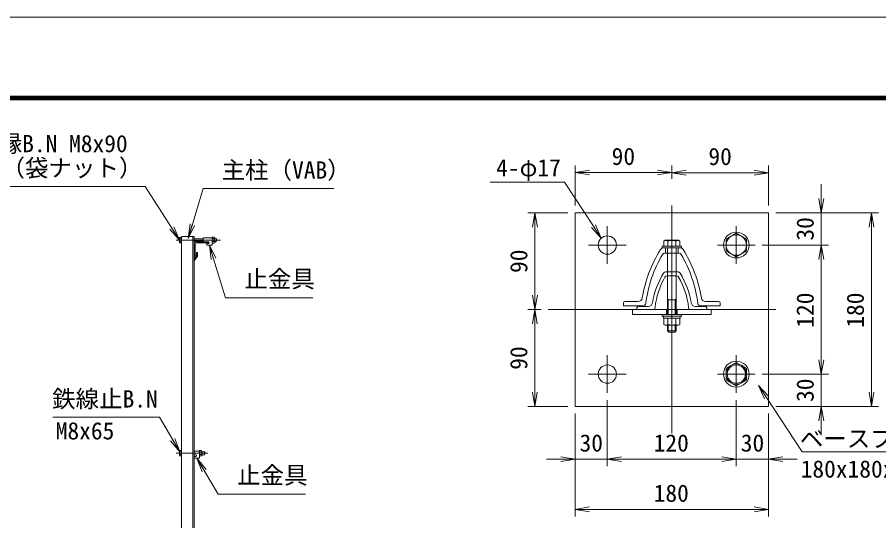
# Model space of a CAD drawing. Units: millimetres, scale not verified, with parts at other scales. Extents: x -4200 to 4200, y -2970 to 2970.
# Drawn here: x -109 to 2296, y 1566 to 2970 of the extents above; entities that cross this region are included whole.
import ezdxf
from ezdxf.enums import TextEntityAlignment as Align

# ---------------------------------------------------------------- set-up
doc = ezdxf.new("R2010")
doc.units = ezdxf.units.MM
doc.header["$LTSCALE"] = 20
doc.linetypes.add('DASHED', pattern=[7.5, 6, -1.5])
doc.linetypes.add('USER1', pattern=[50.8, 31.75, -6.35, 6.35, -6.35])
for name, color, linetype, lineweight in [('0-0_D-STR1', 1, 'Continuous', 18), ('0-1_D-BMK', 2, 'USER1', 13), ('0-2_D-STR-DIM', 7, 'Continuous', 9), ('0-3_D-STR3', 3, 'Continuous', 13), ('0-5_0', 7, 'Continuous', 9), ('0-7_D-STR-TXT', 7, 'Continuous', 9), ('0-8_D-TTL', 7, 'Continuous', 9)]:
    doc.layers.add(name, color=color, linetype=linetype, lineweight=lineweight)
doc.styles.add('ＭＳ ゴシック', font='')
doc.styles.get('ＭＳ ゴシック').set_extended_font_data('MS Gothic')

# ---------------------------------------------------------------- blocks, each defined once
blk = doc.blocks.new('_Open')
at = {"layer": '0-5_0'}
blk.add_line((-20, 3.33), (0, 0), dxfattribs=at)
blk.add_lwpolyline([(-20, -3.33), (0, 0), (-20, 0)], dxfattribs=at)
blk = doc.blocks.new('MLeader6')
at = {"layer": '0-7_D-STR-TXT'}
blk.add_line((1505.16, 2390.96), (1521.6, 2353.89), dxfattribs=at)
for points in [[(1499.6, 2387.29), (1418.72, 2510.08), (1218.16, 2510.08), (1210.96, 2510.08)], [(1494.03, 2383.62), (1521.6, 2353.89), (1499.6, 2387.29)]]:
    blk.add_lwpolyline(points, dxfattribs=at)
blk = doc.blocks.new('MLeader7')
at = {"layer": '0-7_D-STR-TXT'}
blk.add_line((1976.69, 1905.5), (1960.24, 1942.57), dxfattribs=at)
for points in [[(1987.82, 1912.84), (1960.24, 1942.57), (1982.25, 1909.17)], [(1982.25, 1909.17), (2082.17, 1757.59), (2547.99, 1757.59), (2555.19, 1757.59)]]:
    blk.add_lwpolyline(points, dxfattribs=at)

msp = doc.modelspace()

# ---------------------------------------------------------------- linework, layer by layer
at = {"layer": '0-0_D-STR1'}
for p, q in [((384.9, 2358.92), (349.9, 2358.92)), ((349.9, 723.92), (349.9, 2358.92)), ((381.9, 558.92), (381.9, 2358.92)), ((384.9, 558.92), (384.9, 2358.92)), ((384.9, 2338.92), (384.9, 2303.92)), ((387.9, 2336.42), (387.9, 2305.92)), ((424.9, 2343.92), (389.9, 2343.92)), ((422.9, 2340.92), (392.4, 2340.92)), ((424.9, 2342.92), (424.9, 2343.92)), ((391.9, 2314.3), (394.9, 2314.3)), ((391.9, 2314.3), (391.9, 2304.42)), ((394.9, 2314.3), (394.9, 2303.3)), ((391.9, 2304.42), (384.9, 2295.37)), ((385.9, 2303.92), (384.9, 2303.92)), ((394.9, 2303.3), (384.9, 2290.8)), ((384.9, 2295.37), (384.9, 2290.8)), ((1735.13, 2259.65), (1701.55, 2259.65)), ((1730.91, 2249.15), (1705.77, 2249.15)), ((1620.84, 2154.65), (1620.84, 2159.15)), ((1665.6, 2154.65), (1620.84, 2154.65)), ((1652.5, 2163.65), (1625.34, 2163.65)), ((1771.08, 2154.65), (1815.84, 2154.65)), ((1784.18, 2163.65), (1811.34, 2163.65)), ((1815.84, 2154.65), (1815.84, 2159.15))]:
    msp.add_line(p, q, dxfattribs=at)
for centre, radius, start, end in [((389.9, 2338.92), 5, 90, 180), ((392.4, 2336.42), 4.5, 90, 180), ((422.9, 2342.92), 2, 270, 0), ((385.9, 2305.92), 2, 270, 0), ((1888.14, 2136.92), 226.8, 148.30182, 170.6662), ((1888.14, 2136.92), 217.8, 150.13204, 173.91336), ((1701.55, 2252.15), 7.5, 90, 148.30182), ((1705.77, 2241.65), 7.5, 90, 150.13204), ((1730.91, 2241.65), 7.5, 29.86796, 90), ((1735.13, 2252.15), 7.5, 31.69818, 90), ((1548.54, 2136.92), 217.8, 6.08664, 29.86796), ((1548.54, 2136.92), 226.8, 9.3338, 31.69818), ((1652.5, 2175.65), 12, 270, 350.6662), ((1784.18, 2175.65), 12, 189.3338, 270), ((1625.34, 2159.15), 4.5, 90, 180), ((1665.6, 2160.65), 6, 270, 353.91336), ((1771.08, 2160.65), 6, 186.08664, 270), ((1811.34, 2159.15), 4.5, 0, 90)]:
    msp.add_arc(centre, radius, start, end, dxfattribs=at)
at = {"layer": '0-1_D-BMK'}
for p, q in [((1718.34, 1809.65), (1718.34, 2499.65)), ((1538.34, 2282.15), (1538.34, 2387.15)), ((1898.34, 2282.15), (1898.34, 2387.15)), ((459.13, 2348.42), (334.9, 2348.42)), ((1485.84, 2334.65), (1590.84, 2334.65)), ((1950.84, 2334.65), (1845.84, 2334.65)), ((1373.34, 2154.65), (2063.34, 2154.65)), ((1538.34, 2027.15), (1538.34, 1922.15)), ((1898.34, 2027.15), (1898.34, 1922.15)), ((1485.84, 1974.65), (1590.84, 1974.65)), ((1950.84, 1974.65), (1845.84, 1974.65)), ((422.9, 1753.92), (334.9, 1753.92))]:
    msp.add_line(p, q, dxfattribs=at)
at = {"layer": '0-2_D-STR-DIM'}
for p, q in [((1448.34, 2444.65), (1448.34, 2556.82)), ((1718.34, 2519.65), (1718.34, 2556.82)), ((1718.34, 2519.65), (1718.34, 2556.52)), ((1988.34, 2444.65), (1988.34, 2556.52)), ((1488.34, 2536.82), (1678.34, 2536.82)), ((1758.34, 2536.52), (1948.34, 2536.52)), ((2135.51, 2464.65), (2135.51, 2504.65)), ((1428.34, 2424.65), (1316.32, 2424.65)), ((2008.34, 2424.65), (2295.51, 2424.65)), ((2008.34, 2424.65), (2155.51, 2424.65)), ((2135.51, 2334.65), (2135.51, 2424.65)), ((1336.32, 2194.65), (1336.32, 2384.65)), ((2275.51, 2384.65), (2275.51, 1924.65)), ((1970.84, 2334.65), (2155.51, 2334.65)), ((1970.84, 2334.65), (2155.51, 2334.65)), ((2135.51, 2014.65), (2135.51, 2294.65)), ((2135.51, 2294.65), (2135.51, 2254.65)), ((1353.34, 2154.65), (1316.17, 2154.65)), ((1353.34, 2154.65), (1316.32, 2154.65)), ((1336.17, 2114.65), (1336.17, 1924.65)), ((2135.51, 2014.65), (2135.51, 2054.65)), ((1970.84, 1974.65), (2155.51, 1974.65)), ((1970.84, 1974.65), (2155.51, 1974.65)), ((2135.51, 1974.65), (2135.51, 1884.65)), ((1538.34, 1902.15), (1538.34, 1717.48)), ((1538.34, 1902.15), (1538.34, 1717.48)), ((1898.34, 1902.15), (1898.34, 1717.48)), ((1898.34, 1902.15), (1898.34, 1717.48)), ((1428.34, 1884.65), (1316.17, 1884.65)), ((2008.34, 1884.65), (2295.51, 1884.65)), ((2008.34, 1884.65), (2155.51, 1884.65)), ((1448.34, 1864.65), (1448.34, 1577.48)), ((1448.34, 1864.65), (1448.34, 1717.48)), ((1988.34, 1864.65), (1988.34, 1577.48)), ((1988.34, 1864.65), (1988.34, 1717.48)), ((2135.51, 1844.65), (2135.51, 1804.65)), ((1408.34, 1737.48), (1368.34, 1737.48)), ((1538.34, 1737.48), (1448.34, 1737.48)), ((1578.34, 1737.48), (1858.34, 1737.48)), ((1578.34, 1737.48), (1618.34, 1737.48)), ((1858.34, 1737.48), (1818.34, 1737.48)), ((1898.34, 1737.48), (1988.34, 1737.48)), ((2028.34, 1737.48), (2068.34, 1737.48)), ((1948.34, 1597.48), (1488.34, 1597.48))]:
    msp.add_line(p, q, dxfattribs=at)
at = {"layer": '0-3_D-STR3'}
for p, q in [((436.15, 2356.52), (440.65, 2356.52)), ((1898.34, 2367.5), (1869.84, 2351.16)), ((1898.34, 2367.5), (1926.84, 2351.16)), ((344.6, 2354.72), (345.3, 2355.92)), ((344.6, 2354.72), (344.6, 2342.12)), ((344.6, 2342.12), (345.3, 2340.91)), ((349.9, 2355.92), (345.3, 2355.92)), ((349.9, 2352.17), (345.3, 2352.17)), ((349.9, 2344.66), (345.3, 2344.66)), ((349.9, 2340.91), (345.3, 2340.91)), ((349.9, 2355.92), (349.9, 2340.91)), ((384.9, 2352.42), (410.15, 2352.42)), ((384.9, 2351.67), (410.15, 2351.67)), ((384.9, 2345.17), (410.15, 2345.17)), ((384.9, 2344.42), (410.15, 2344.42)), ((410.15, 2354.42), (410.15, 2343.92)), ((435.15, 2354.42), (410.15, 2354.42)), ((424.9, 2343.92), (410.15, 2343.92)), ((420.15, 2339.42), (420.15, 2334.42)), ((424.9, 2339.42), (420.15, 2339.42)), ((435.15, 2334.42), (420.15, 2334.42)), ((435.15, 2354.65), (435.15, 2342.31)), ((435.15, 2354.65), (435.15, 2342.31)), ((435.15, 2354.42), (435.15, 2334.42)), ((440.65, 2352.47), (436.15, 2352.47)), ((440.65, 2344.37), (436.15, 2344.37)), ((436.15, 2340.32), (440.65, 2340.32)), ((441.65, 2354.65), (441.65, 2342.31)), ((441.65, 2354.65), (441.65, 2342.31)), ((1699.44, 2347.85), (1695.82, 2345.76)), ((1695.82, 2331.95), (1695.82, 2345.76)), ((1699.44, 2347.85), (1737.24, 2347.85)), ((1707.08, 2331.95), (1707.08, 2345.76)), ((1729.6, 2331.95), (1729.6, 2345.76)), ((1737.24, 2347.85), (1740.86, 2345.76)), ((1740.86, 2331.95), (1740.86, 2345.76)), ((1869.84, 2351.16), (1869.84, 2318.14)), ((1926.84, 2351.16), (1926.84, 2318.14)), ((1745.34, 2327.15), (1691.34, 2327.15)), ((1695.82, 2331.95), (1740.86, 2331.95)), ((1740.86, 2327.15), (1695.82, 2327.15)), ((1737.67, 2312.15), (1699.01, 2312.15)), ((1706.34, 2327.15), (1706.34, 2141.15)), ((1730.34, 2327.15), (1730.34, 2141.15)), ((1745.34, 2331.95), (1745.34, 2327.15)), ((1898.34, 2301.8), (1869.84, 2318.14)), ((1898.34, 2301.8), (1926.84, 2318.14)), ((1583.34, 2165.15), (1583.34, 2172.65)), ((1638.4, 2165.15), (1583.34, 2165.15)), ((1624.06, 2177.15), (1587.84, 2177.15)), ((1706.34, 2184.95), (1709.34, 2181.95)), ((1730.34, 2181.95), (1706.34, 2181.95)), ((1708.59, 2181.95), (1708.59, 2141.15)), ((1730.34, 2184.95), (1727.34, 2181.95)), ((1728.09, 2181.95), (1728.09, 2141.15)), ((1798.28, 2165.15), (1853.34, 2165.15)), ((1812.61, 2177.15), (1848.84, 2177.15)), ((1853.34, 2165.15), (1853.34, 2172.65)), ((1853.34, 2165.15), (1853.34, 2172.65)), ((1745.34, 2141.15), (1745.34, 2136.35)), ((1745.34, 2136.35), (1691.34, 2136.35)), ((1695.82, 2130.35), (1740.86, 2130.35)), ((1707.08, 2130.35), (1707.08, 2113.03)), ((1729.6, 2130.35), (1729.6, 2113.03)), ((1699.59, 2110.85), (1737.09, 2110.85)), ((1706.34, 2110.85), (1706.34, 2095.55)), ((1706.34, 2095.55), (1709.94, 2091.95)), ((1730.34, 2095.55), (1706.34, 2095.55)), ((1708.59, 2110.85), (1708.59, 2093.3)), ((1730.34, 2095.55), (1726.74, 2091.95)), ((1728.09, 2110.85), (1728.09, 2093.3)), ((1730.34, 2110.85), (1730.34, 2095.55)), ((1726.74, 2091.95), (1709.94, 2091.95)), ((1898.34, 2007.5), (1869.84, 1991.16)), ((1898.34, 2007.5), (1926.84, 1991.16)), ((1869.84, 1991.16), (1869.84, 1958.14)), ((1926.84, 1991.16), (1926.84, 1958.14)), ((1898.34, 1941.8), (1869.84, 1958.14)), ((1898.34, 1941.8), (1926.84, 1958.14)), ((344.6, 1760.22), (345.3, 1761.42)), ((344.6, 1760.22), (344.6, 1747.62)), ((349.9, 1761.42), (345.3, 1761.42)), ((349.9, 1757.67), (345.3, 1757.67)), ((349.9, 1761.42), (349.9, 1746.41)), ((399.9, 1759.92), (384.9, 1759.92)), ((399.9, 1761.42), (405.67, 1761.42)), ((399.9, 1746.41), (399.9, 1761.42)), ((399.9, 1759.92), (399.9, 1739.92)), ((399.9, 1757.67), (405.67, 1757.67)), ((405.67, 1761.42), (406.4, 1760.17)), ((406.4, 1747.67), (406.4, 1760.17)), ((406.4, 1757.92), (413.7, 1757.92)), ((413.7, 1757.92), (414.9, 1756.72)), ((413.7, 1757.92), (413.7, 1749.92)), ((414.9, 1756.72), (414.9, 1751.12)), ((344.6, 1747.62), (345.3, 1746.41)), ((349.9, 1750.16), (345.3, 1750.16)), ((349.9, 1746.41), (345.3, 1746.41)), ((389.65, 1749.42), (384.9, 1749.42)), ((384.9, 1744.92), (384.9, 1739.92)), ((389.65, 1744.92), (384.9, 1744.92)), ((399.9, 1739.92), (384.9, 1739.92)), ((399.9, 1750.16), (405.67, 1750.16)), ((399.9, 1746.41), (405.67, 1746.41)), ((405.67, 1746.41), (406.4, 1747.67)), ((406.4, 1749.92), (413.7, 1749.92)), ((413.7, 1749.92), (414.9, 1751.12))]:
    msp.add_line(p, q, dxfattribs=at)
at = {"layer": '0-3_D-STR3', "linetype": 'DASHED'}
for p, q in [((1700.34, 2312.15), (1700.34, 2327.04)), ((1736.34, 2312.15), (1736.34, 2327.04)), ((1703.34, 2141.15), (1703.34, 2154.65)), ((1733.34, 2141.15), (1733.34, 2154.65))]:
    msp.add_line(p, q, dxfattribs=at)
at = {"layer": '0-3_D-STR3'}
for points in [[(1988.34, 1884.65), (1988.34, 2424.65), (1448.34, 2424.65), (1448.34, 1884.65)], [(1827.84, 2154.65), (1608.84, 2154.65), (1608.84, 2141.15), (1827.84, 2141.15)], [(1741.44, 2130.35), (1741.44, 2136.35), (1695.24, 2136.35), (1695.24, 2130.35)]]:
    msp.add_lwpolyline(points, close=True, dxfattribs=at)
for points in [[(1745.34, 2331.95), (1691.34, 2331.95), (1691.34, 2327.15)], [(1745.34, 2141.15), (1691.34, 2141.15), (1691.34, 2136.35)], [(1695.82, 2130.35), (1695.82, 2113.03), (1699.59, 2110.85)], [(1740.86, 2130.35), (1740.86, 2113.03), (1737.09, 2110.85)]]:
    msp.add_lwpolyline(points, dxfattribs=at)
for centre, radius in [((1538.34, 2334.65), 25.5), ((1898.34, 2334.65), 36), ((1898.34, 2334.65), 28.5), ((1538.34, 1974.65), 25.5), ((1898.34, 1974.65), 36), ((1898.34, 1974.65), 28.5), ((1898.34, 1974.65), 25.5)]:
    msp.add_circle(centre, radius, dxfattribs=at)
for centre, radius, start, end in [((437.69, 2354.49), 2.54, 127.21089, 232.78911), ((439.11, 2354.49), 2.54, 307.21089, 52.78911), ((357.13, 2348.42), 12.42, 162.4121, 197.5879), ((348.04, 2354.05), 3.32, 145.61585, 214.38415), ((348.04, 2342.79), 3.32, 145.61585, 214.38415), ((424.9, 2341.67), 2.25, 270, 90), ((443.85, 2348.42), 8.7, 152.26063, 207.73937), ((437.7, 2342.34), 2.55, 127.42505, 232.57495), ((432.95, 2348.42), 8.7, 332.26063, 27.73937), ((439.1, 2342.34), 2.55, 307.42505, 52.57495), ((442.02, 2355.36), 0.5, 189.83916, 262.83194), ((442.02, 2341.47), 0.5, 97.16806, 163.42019), ((441.15, 2348.42), 6.5, 277.16806, 82.83194), ((1701.45, 2337.54), 9.97, 55.61585, 124.38415), ((1718.34, 2310.25), 37.26, 72.4121, 107.5879), ((1735.23, 2337.54), 9.97, 55.61585, 124.38415), ((1991.34, 2130.05), 360, 147.73028, 170.85863), ((1991.34, 2130.05), 348, 149.15113, 173.11764), ((1695.82, 2316.65), 10.5, 90, 147.73028), ((1699.01, 2304.65), 7.5, 90, 149.15113), ((1737.67, 2304.65), 7.5, 30.84887, 90), ((1740.86, 2316.65), 10.5, 32.26972, 90), ((1445.34, 2130.05), 348, 6.88236, 30.84887), ((1445.34, 2130.05), 360, 9.14137, 32.26972), ((1587.84, 2172.65), 4.5, 90, 180), ((1624.06, 2189.15), 12, 270, 350.85863), ((1638.4, 2172.65), 7.5, 270, 353.11764), ((1798.28, 2172.65), 7.5, 186.88236, 270), ((1812.61, 2189.15), 12, 189.14137, 270), ((1848.84, 2172.65), 4.5, 0, 90), ((1701.45, 2121.25), 9.97, 235.61585, 304.38416), ((1718.34, 2148.54), 37.26, 252.4121, 287.5879), ((1735.23, 2121.25), 9.97, 235.61586, 304.38414), ((357.13, 1753.92), 12.42, 162.4121, 197.5879), ((348.04, 1759.55), 3.32, 145.61585, 214.38415), ((402.93, 1759.55), 3.32, 325.61586, 34.38414), ((393.84, 1753.92), 12.42, 342.4121, 17.5879), ((348.04, 1748.29), 3.32, 145.61585, 214.38415), ((389.65, 1747.17), 2.25, 270, 90), ((402.93, 1748.29), 3.32, 325.61585, 34.38416)]:
    msp.add_arc(centre, radius, start, end, dxfattribs=at)
at = {"layer": '0-7_D-STR-TXT'}
for points in [[(-222.42, 2498.37), (248.81, 2498.37), (343.64, 2350.1)], [(774.57, 2492.8), (410.7, 2492.8), (369.01, 2355.13)], [(716.39, 2187.39), (472.57, 2187.39), (428.25, 2332.54)], [(-9.16, 1854.3), (288.64, 1854.3), (344.26, 1759.39)], [(696.13, 1639.94), (452.32, 1639.94), (393.44, 1738.13)]]:
    msp.add_lwpolyline(points, dxfattribs=at)
at = {"layer": '0-8_D-TTL', "color": 2, "lineweight": 18}
msp.add_lwpolyline([(-4200, 2970), (4200, 2970), (4200, -2970), (-4200, -2970)], close=True, dxfattribs=at)
at = {"layer": '0-8_D-TTL'}
for points in [[(-3930, 2750), (3930, 2750), (3930, -2750), (-3930, -2750)], [(-3927.5, 2747.5), (3927.5, 2747.5), (3927.5, -2747.5), (-3927.5, -2747.5)], [(-3925, 2745), (3925, 2745), (3925, -2745), (-3925, -2745)], [(-3922.5, 2742.5), (3922.5, 2742.5), (3922.5, -2742.5), (-3922.5, -2742.5)], [(-3920, 2740), (3920, 2740), (3920, -2740), (-3920, -2740)]]:
    msp.add_lwpolyline(points, close=True, dxfattribs=at)

# ---------------------------------------------------------------- block references
at = {"layer": '0-2_D-STR-DIM', "xscale": 2, "yscale": 2}
for p, rotation in [((1448.34, 2536.82), 180), ((1718.34, 2536.52), 180), ((2135.51, 2424.65), 270), ((1336.32, 2424.65), 90), ((2275.51, 2424.65), 90), ((2135.51, 2334.65), 90), ((2135.51, 2334.65), 90), ((1336.32, 2154.65), 270), ((1336.17, 2154.65), 90), ((2135.51, 1974.65), 270), ((2135.51, 1974.65), 270), ((1336.17, 1884.65), 270), ((2275.51, 1884.65), 270), ((2135.51, 1884.65), 90), ((1538.34, 1737.48), 180), ((1538.34, 1737.48), 180), ((1988.34, 1737.48), 180), ((1448.34, 1597.48), 180)]:
    msp.add_blockref('_Open', p, dxfattribs=dict(at, rotation=rotation))
for p in [(1718.34, 2536.82), (1988.34, 2536.52), (1448.34, 1737.48), (1898.34, 1737.48), (1898.34, 1737.48), (1988.34, 1597.48)]:
    msp.add_blockref('_Open', p, dxfattribs=at)
at = {"layer": '0-7_D-STR-TXT'}
for name in ['MLeader6', 'MLeader7']:
    msp.add_blockref(name, (0, 0), dxfattribs=at)
at = {"layer": '0-7_D-STR-TXT', "xscale": 2, "yscale": 2}
for p, rotation in [((344.71, 2348.42), 302.60185), ((368.43, 2353.22), 253.14944), ((427.67, 2334.45), 106.98059), ((345.27, 1757.67), 300.37182), ((392.41, 1739.85), 120.94796)]:
    msp.add_blockref('_Open', p, dxfattribs=dict(at, rotation=rotation))

# ---------------------------------------------------------------- texts
at = {"layer": '0-2_D-STR-DIM', "style": 'ＭＳ ゴシック'}
for s, p in [('90', (1550.46, 2543.57)), ('90', (1820.46, 2543.26)), ('30', (1460.71, 1744.23)), ('120', (1667.69, 1744.23)), ('30', (1910.71, 1744.23)), ('180', (1667.69, 1604.23))]:
    msp.add_text(s, height=48.09, dxfattribs=at).set_placement(p, align=Align.BOTTOM_LEFT)
for s, p in [('30', (2128.76, 2347.03)), ('90', (1329.57, 2256.78)), ('120', (2128.76, 2104)), ('180', (2268.76, 2104)), ('90', (1329.42, 1986.78)), ('30', (2128.76, 1897.03))]:
    msp.add_text(s, height=48.09, rotation=90, dxfattribs=at).set_placement(p, align=Align.BOTTOM_LEFT)
at = {"layer": '0-7_D-STR-TXT', "style": 'ＭＳ ゴシック'}
for s, p in [('胴縁B.N M8x90', (-225.97, 2579.09)), ('（袋ナット）', (-152.62, 2511.21)), ('主柱（VAB）', (461.63, 2505.38)), ('4-φ17', (1228.07, 2511.87)), ('止金具', (525.27, 2201.62)), ('鉄線止B.N', (-11.44, 1867.13)), ('M8x65', (-1.25, 1778.09)), ('ベースプレート', (2075.54, 1756.49)), ('180x180x9 ', (2077.99, 1671.6)), ('止金具', (505.02, 1654.18))]:
    msp.add_text(s, height=48.09, dxfattribs=at).set_placement(p, align=Align.BOTTOM_LEFT)

doc.saveas('drawing.dxf')
